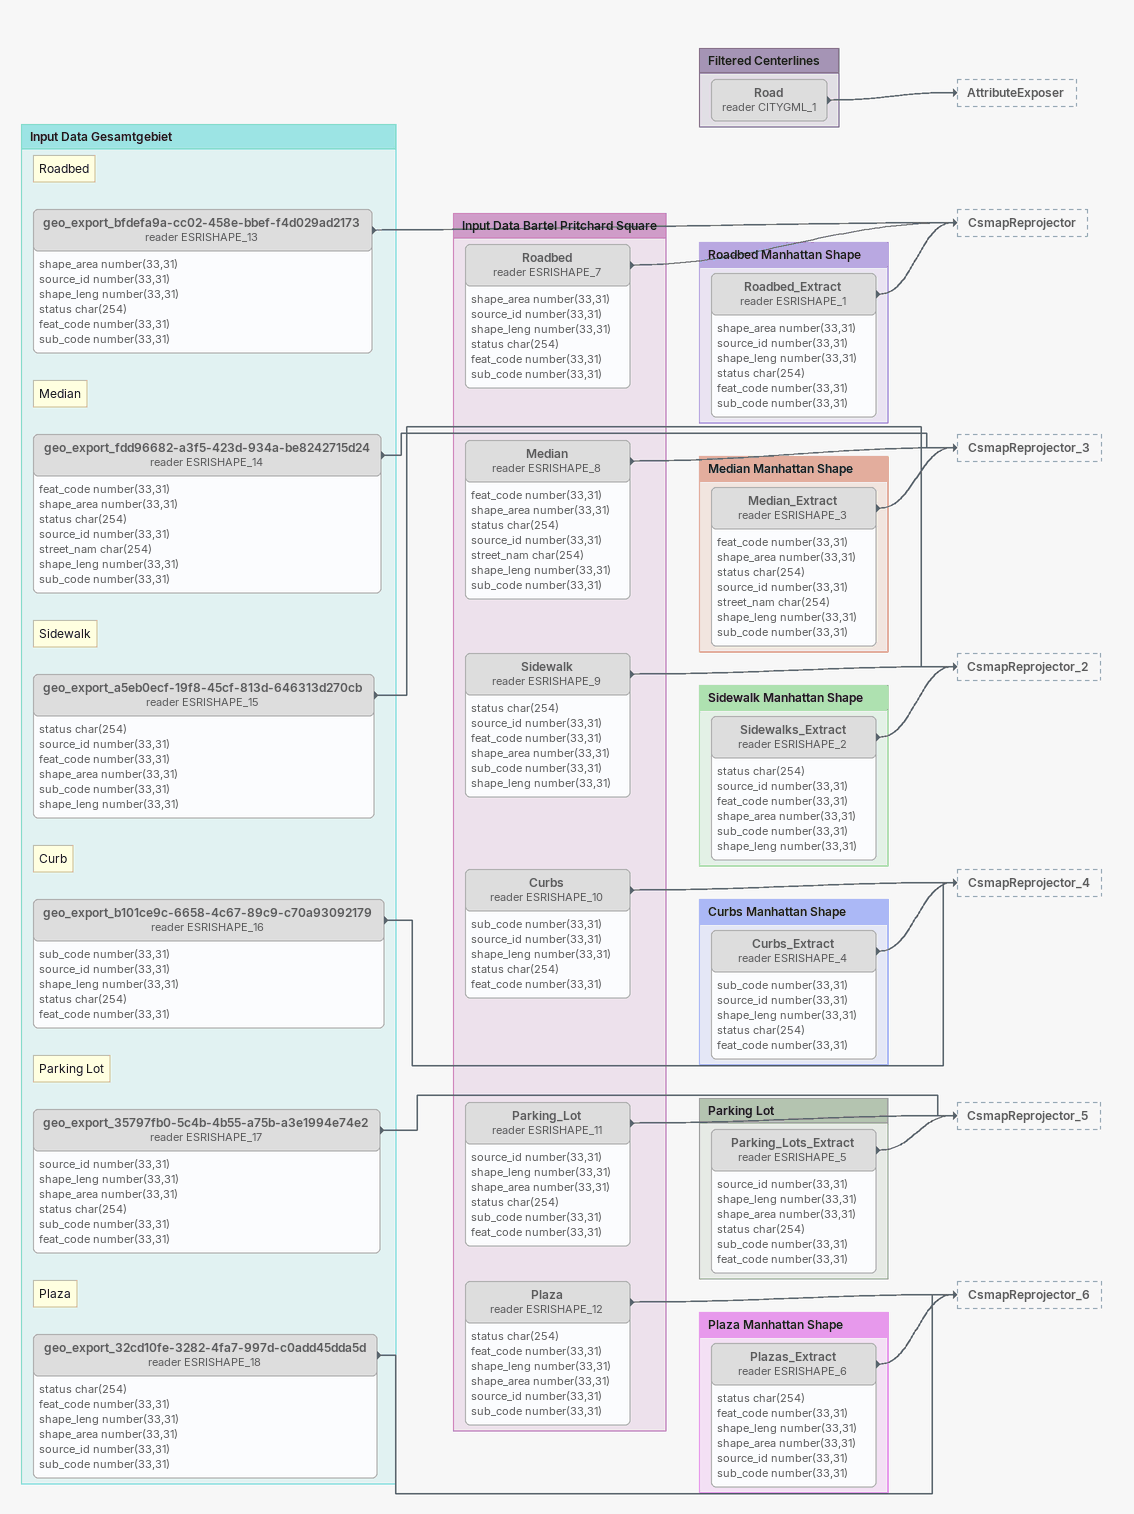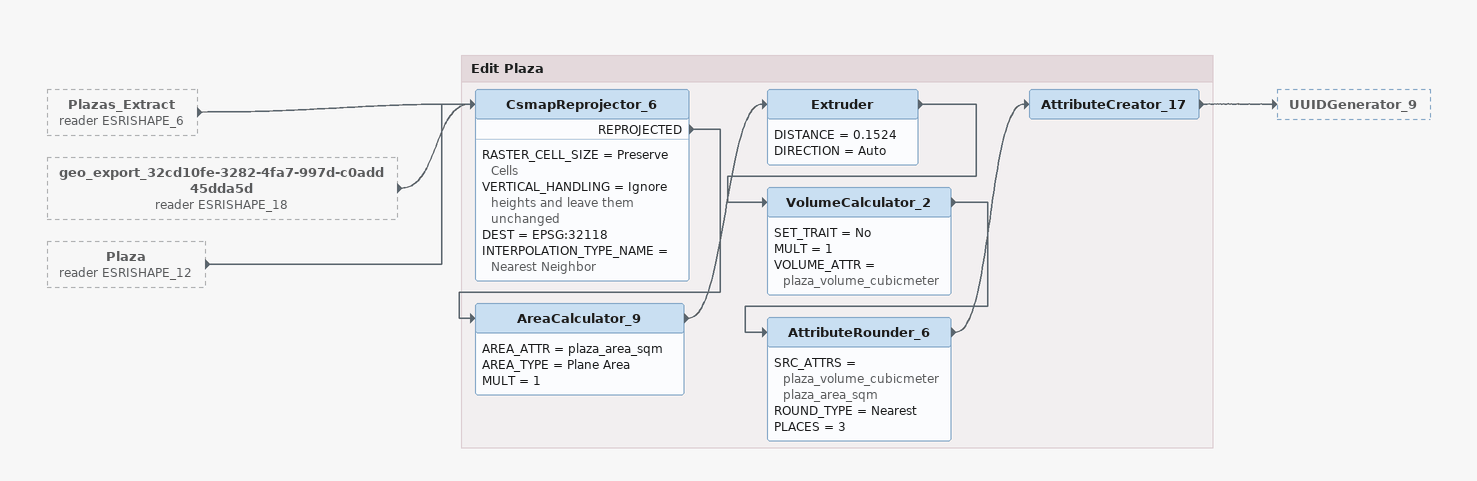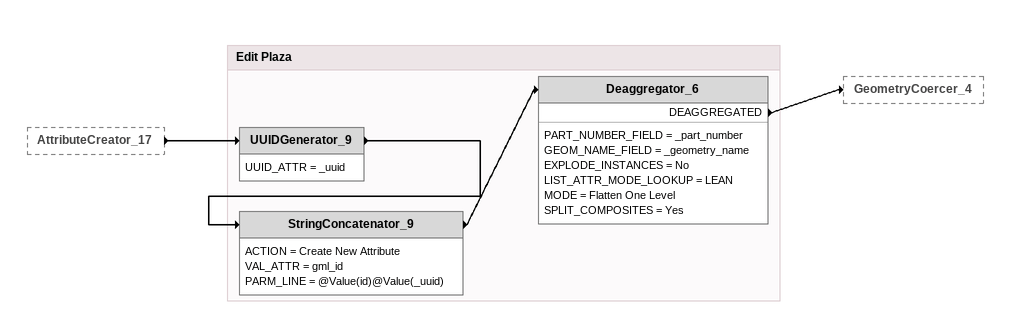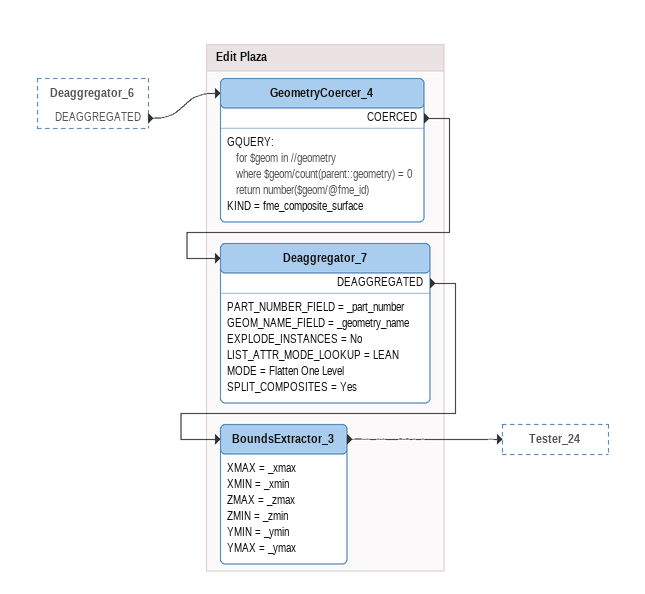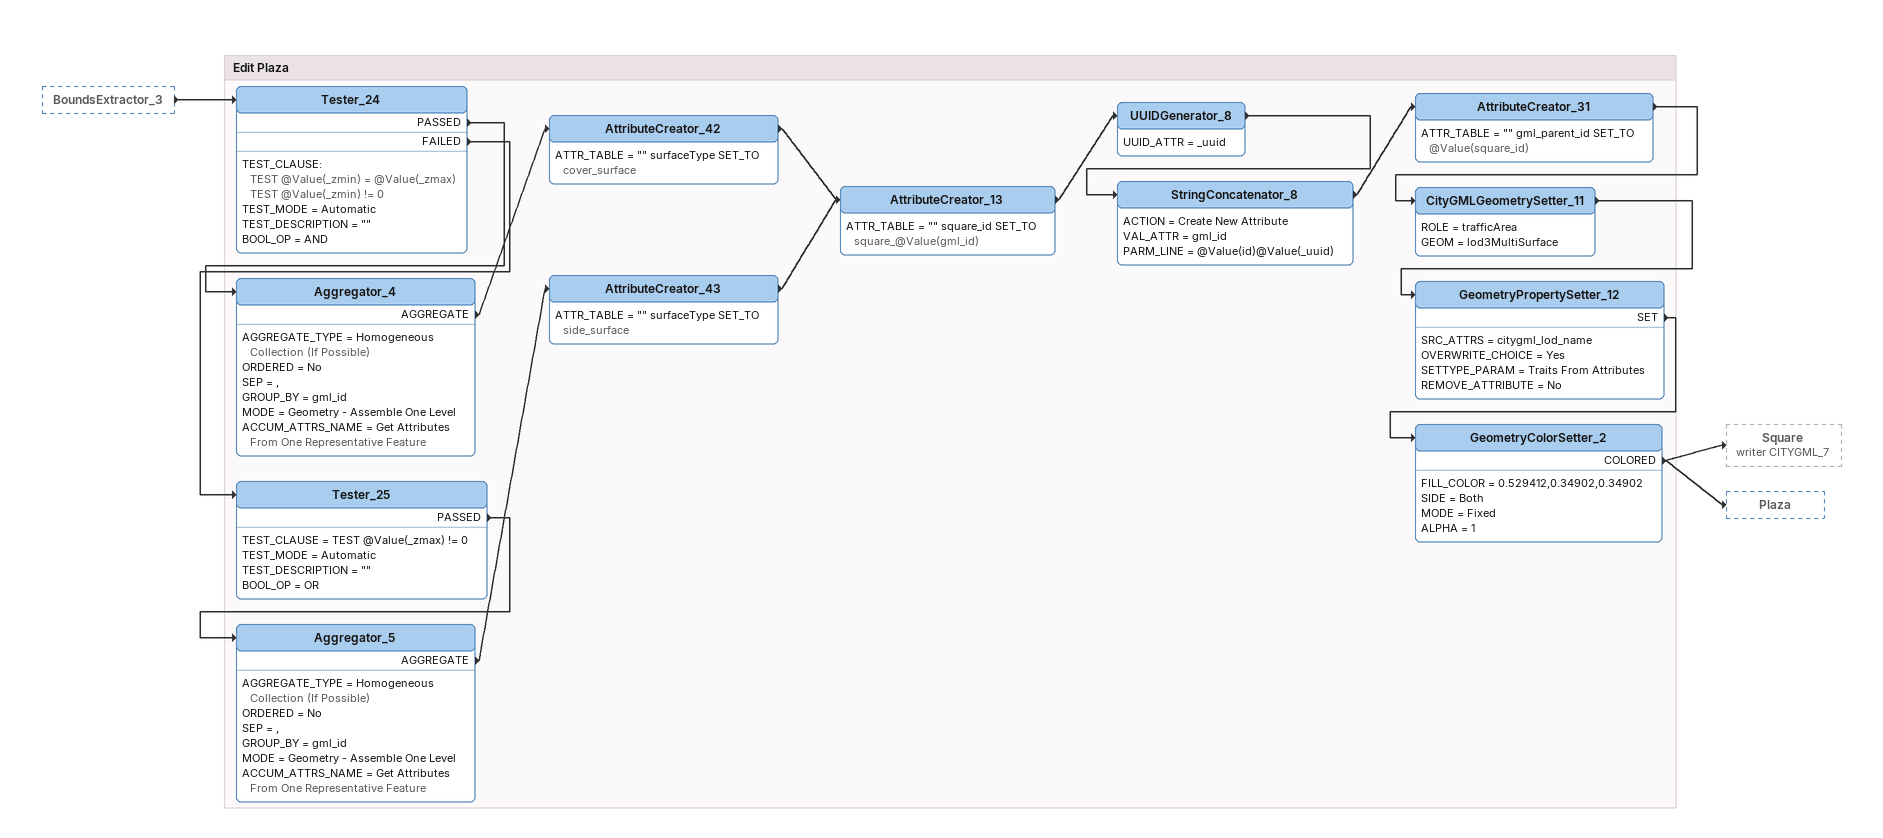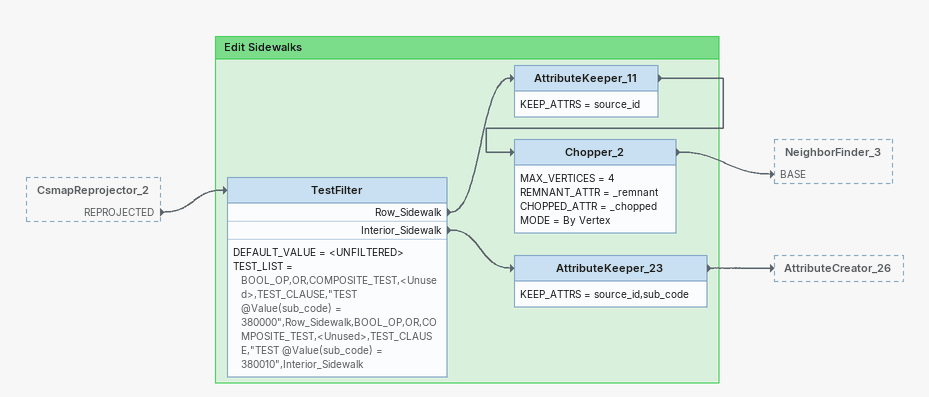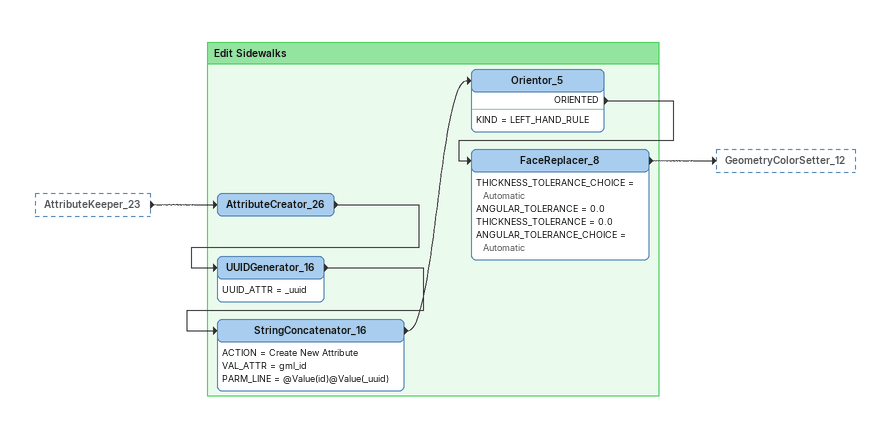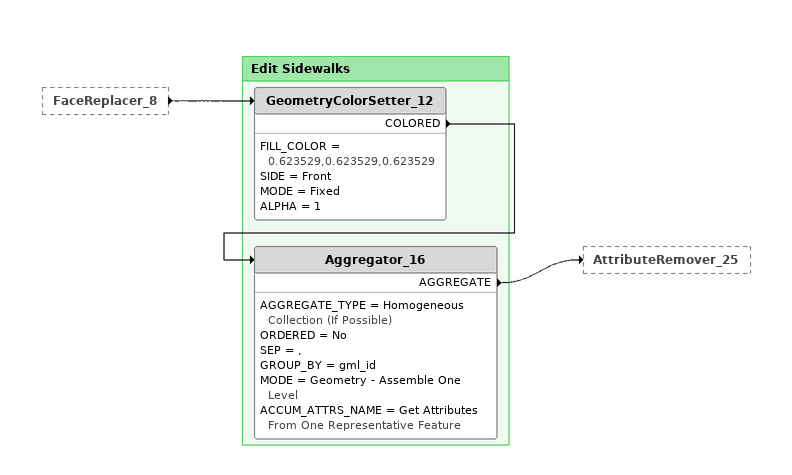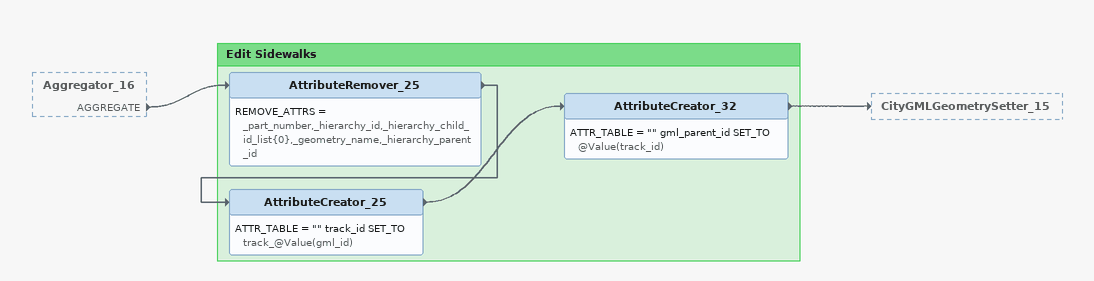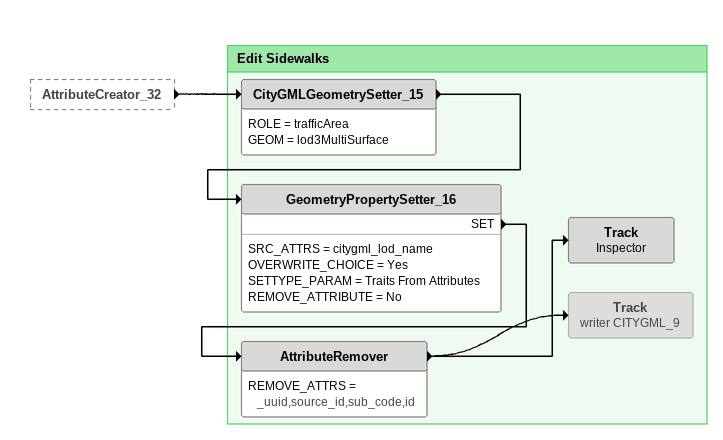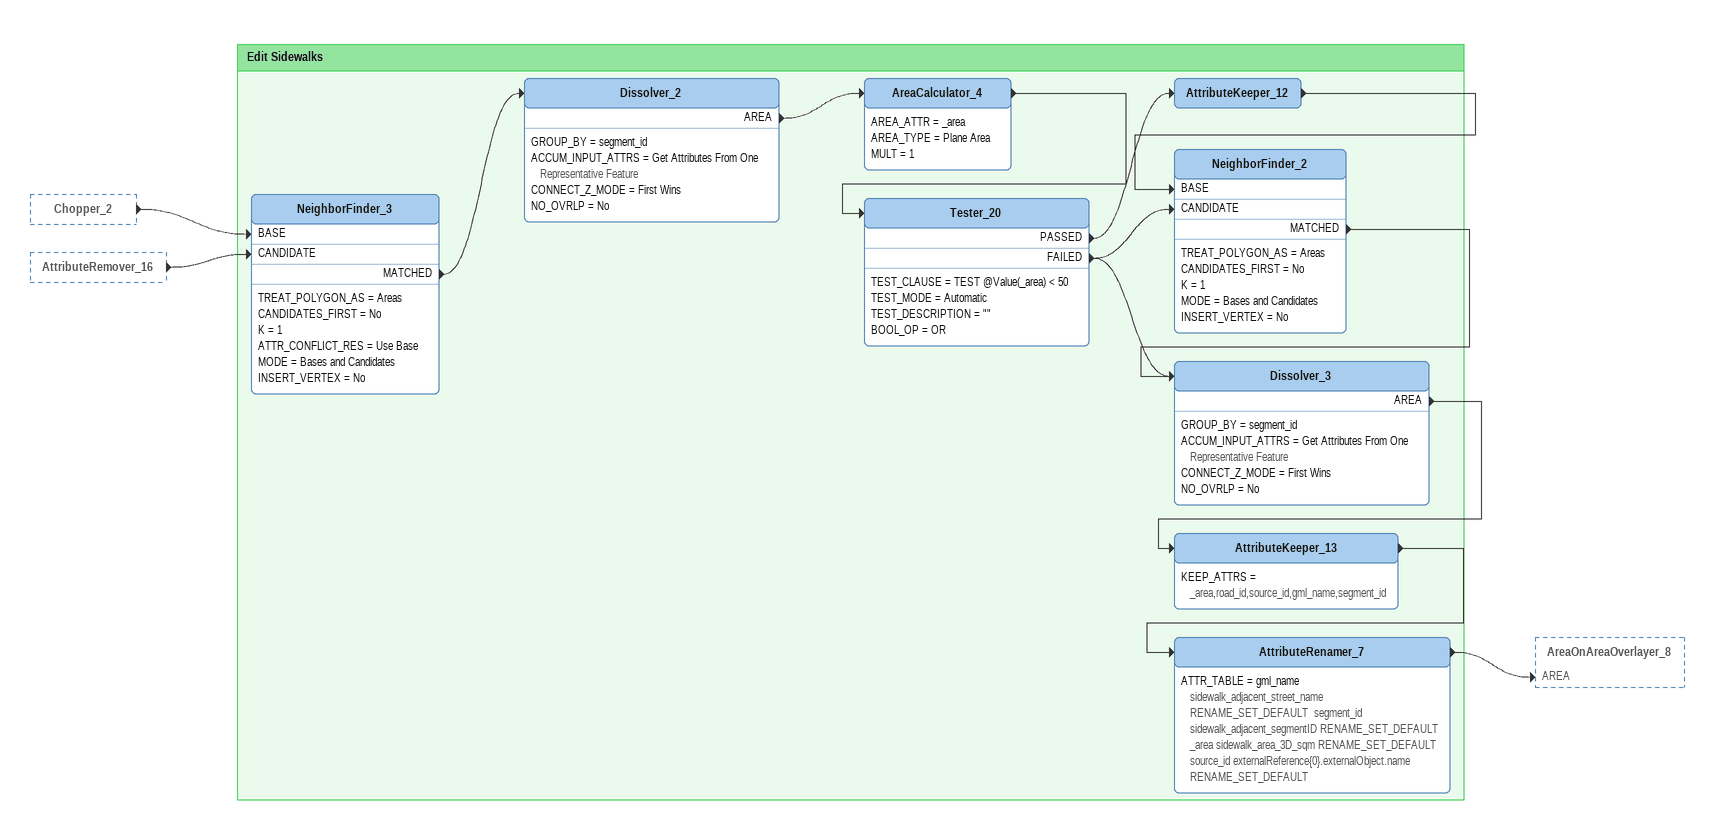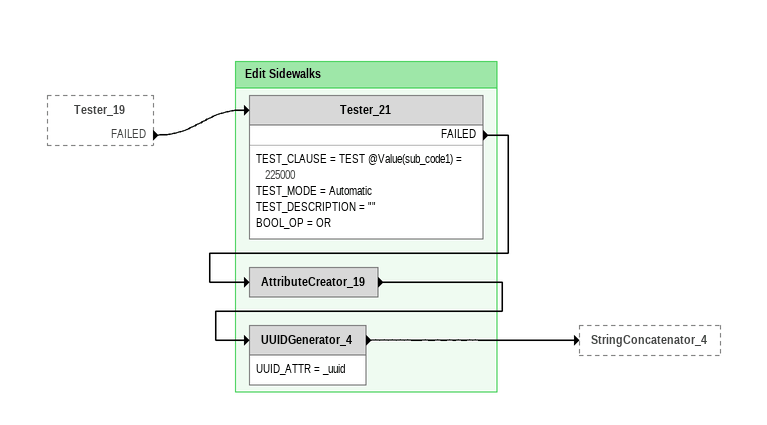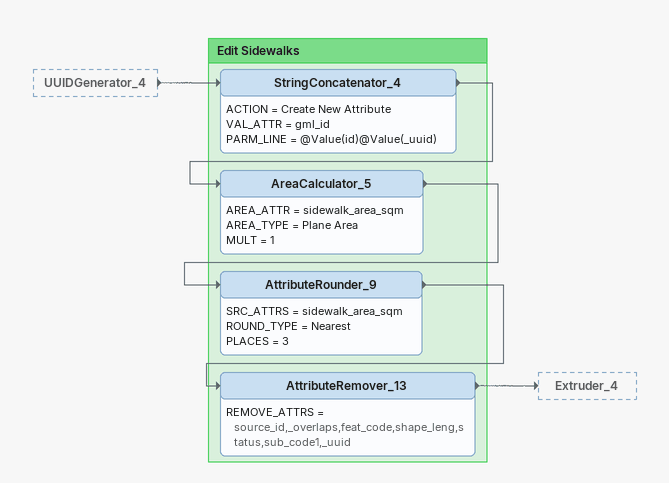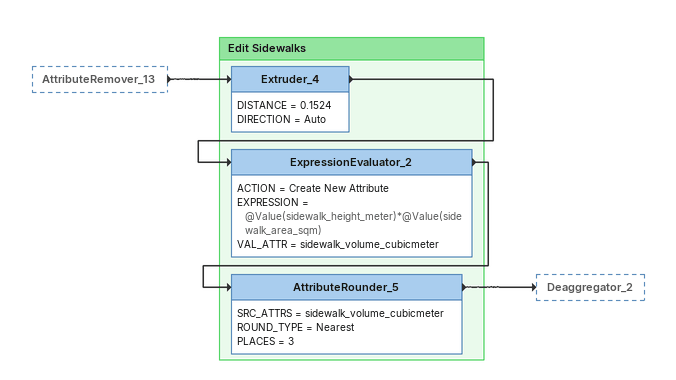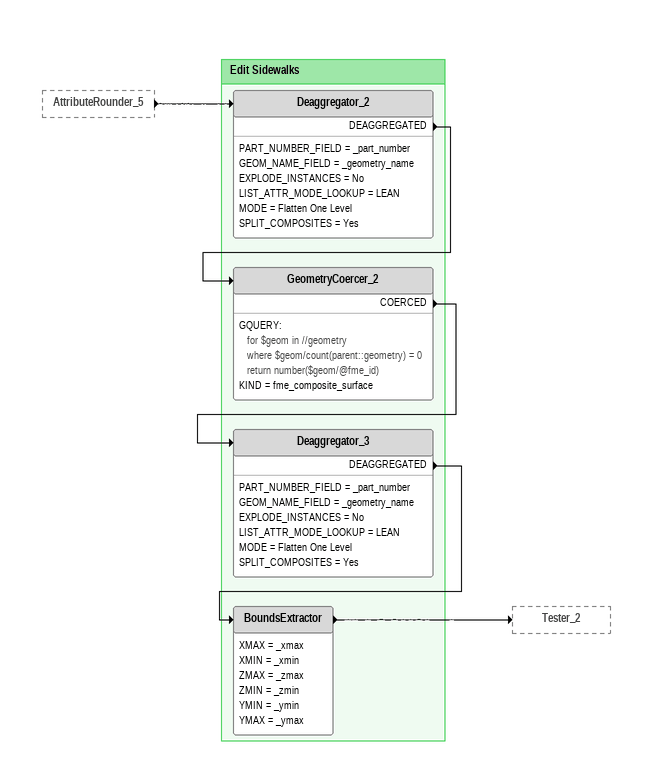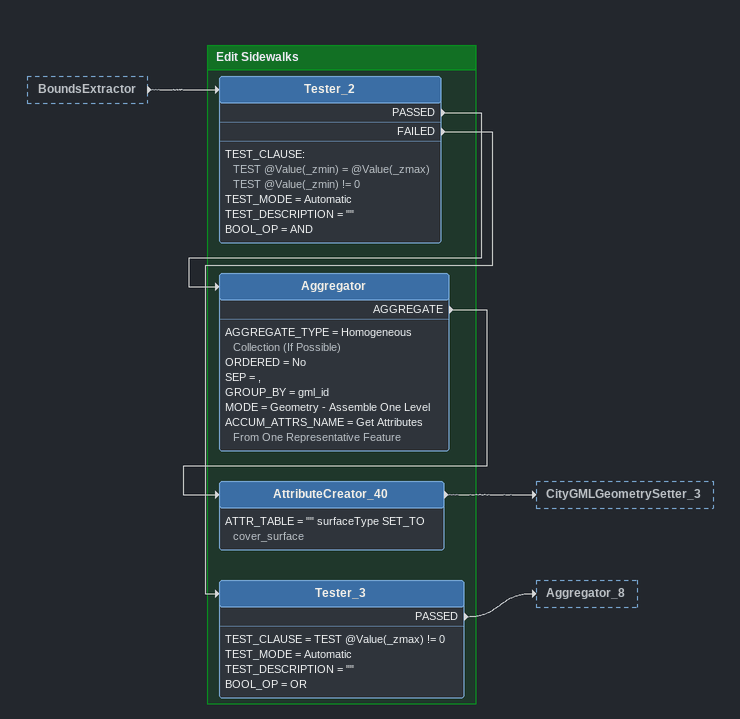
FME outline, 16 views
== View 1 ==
Bookmark: Input Data Gesamtgebiet
Note: Roadbed
geo_export_bfdefa9a-cc02-458e-bbef-f4d029ad2173 (reader ESRISHAPE_13) [off]
    attributes: shape_area number(33,31), source_id number(33,31), shape_leng number(33,31), status char(254), feat_code number(33,31), sub_code number(33,31)
    -> CsmapReprojector
Note: Median
geo_export_fdd96682-a3f5-423d-934a-be8242715d24 (reader ESRISHAPE_14) [off]
    attributes: feat_code number(33,31), shape_area number(33,31), status char(254), source_id number(33,31), street_nam char(254), shape_leng number(33,31), sub_code number(33,31)
    -> CsmapReprojector_3
Note: Sidewalk
geo_export_a5eb0ecf-19f8-45cf-813d-646313d270cb (reader ESRISHAPE_15) [off]
    attributes: status char(254), source_id number(33,31), feat_code number(33,31), shape_area number(33,31), sub_code number(33,31), shape_leng number(33,31)
    -> CsmapReprojector_2
Note: Curb
geo_export_b101ce9c-6658-4c67-89c9-c70a93092179 (reader ESRISHAPE_16) [off]
    attributes: sub_code number(33,31), source_id number(33,31), shape_leng number(33,31), status char(254), feat_code number(33,31)
    -> CsmapReprojector_4
Note: Parking Lot
geo_export_35797fb0-5c4b-4b55-a75b-a3e1994e74e2 (reader ESRISHAPE_17) [off]
    attributes: source_id number(33,31), shape_leng number(33,31), shape_area number(33,31), status char(254), sub_code number(33,31), feat_code number(33,31)
    -> CsmapReprojector_5
Note: Plaza
geo_export_32cd10fe-3282-4fa7-997d-c0add45dda5d (reader ESRISHAPE_18) [off]
    attributes: status char(254), feat_code number(33,31), shape_leng number(33,31), shape_area number(33,31), source_id number(33,31), sub_code number(33,31)
    -> CsmapReprojector_6

Bookmark: Input Data Bartel Pritchard Square
Roadbed (reader ESRISHAPE_7) [off]
    attributes: shape_area number(33,31), source_id number(33,31), shape_leng number(33,31), status char(254), feat_code number(33,31), sub_code number(33,31)
    -> CsmapReprojector
Median (reader ESRISHAPE_8) [off]
    attributes: feat_code number(33,31), shape_area number(33,31), status char(254), source_id number(33,31), street_nam char(254), shape_leng number(33,31), sub_code number(33,31)
    -> CsmapReprojector_3
Sidewalk (reader ESRISHAPE_9) [off]
    attributes: status char(254), source_id number(33,31), feat_code number(33,31), shape_area number(33,31), sub_code number(33,31), shape_leng number(33,31)
    -> CsmapReprojector_2
Curbs (reader ESRISHAPE_10) [off]
    attributes: sub_code number(33,31), source_id number(33,31), shape_leng number(33,31), status char(254), feat_code number(33,31)
    -> CsmapReprojector_4
Parking_Lot (reader ESRISHAPE_11) [off]
    attributes: source_id number(33,31), shape_leng number(33,31), shape_area number(33,31), status char(254), sub_code number(33,31), feat_code number(33,31)
    -> CsmapReprojector_5
Plaza (reader ESRISHAPE_12) [off]
    attributes: status char(254), feat_code number(33,31), shape_leng number(33,31), shape_area number(33,31), source_id number(33,31), sub_code number(33,31)
    -> CsmapReprojector_6

Bookmark: Roadbed Manhattan Shape
Roadbed_Extract (reader ESRISHAPE_1) [off]
    attributes: shape_area number(33,31), source_id number(33,31), shape_leng number(33,31), status char(254), feat_code number(33,31), sub_code number(33,31)
    -> CsmapReprojector

Bookmark: Median Manhattan Shape
Median_Extract (reader ESRISHAPE_3) [off]
    attributes: feat_code number(33,31), shape_area number(33,31), status char(254), source_id number(33,31), street_nam char(254), shape_leng number(33,31), sub_code number(33,31)
    -> CsmapReprojector_3

Bookmark: Sidewalk Manhattan Shape
Sidewalks_Extract (reader ESRISHAPE_2) [off]
    attributes: status char(254), source_id number(33,31), feat_code number(33,31), shape_area number(33,31), sub_code number(33,31), shape_leng number(33,31)
    -> CsmapReprojector_2

Bookmark: Curbs Manhattan Shape
Curbs_Extract (reader ESRISHAPE_4) [off]
    attributes: sub_code number(33,31), source_id number(33,31), shape_leng number(33,31), status char(254), feat_code number(33,31)
    -> CsmapReprojector_4

Bookmark: Parking Lot
Parking_Lots_Extract (reader ESRISHAPE_5) [off]
    attributes: source_id number(33,31), shape_leng number(33,31), shape_area number(33,31), status char(254), sub_code number(33,31), feat_code number(33,31)
    -> CsmapReprojector_5

Bookmark: Filtered Centerlines
Road (reader CITYGML_1) [off]
    -> AttributeExposer

Bookmark: Plaza Manhattan Shape
Plazas_Extract (reader ESRISHAPE_6) [off]
    attributes: status char(254), feat_code number(33,31), shape_leng number(33,31), shape_area number(33,31), source_id number(33,31), sub_code number(33,31)
    -> CsmapReprojector_6

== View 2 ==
Plazas_Extract (reader ESRISHAPE_6) [outside]
    -> CsmapReprojector_6
geo_export_32cd10fe-3282-4fa7-997d-c0add45dda5d (reader ESRISHAPE_18) [outside]
    -> CsmapReprojector_6
Plaza (reader ESRISHAPE_12) [outside]
    -> CsmapReprojector_6

Bookmark: Edit Plaza
CsmapReprojector_6
    RASTER_CELL_SIZE = Preserve Cells
    VERTICAL_HANDLING = Ignore heights and leave them unchanged
    DEST = EPSG:32118
    INTERPOLATION_TYPE_NAME = Nearest Neighbor
    REPROJECTED -> AreaCalculator_9
AreaCalculator_9
    AREA_ATTR = plaza_area_sqm
    AREA_TYPE = Plane Area
    MULT = 1
    -> Extruder
Extruder
    DISTANCE = 0.1524
    DIRECTION = Auto
    -> VolumeCalculator_2
VolumeCalculator_2
    SET_TRAIT = No
    MULT = 1
    VOLUME_ATTR = plaza_volume_cubicmeter
    -> AttributeRounder_6
AttributeRounder_6
    SRC_ATTRS = plaza_volume_cubicmeter plaza_area_sqm
    ROUND_TYPE = Nearest
    PLACES = 3
    -> AttributeCreator_17
AttributeCreator_17
    -> UUIDGenerator_9

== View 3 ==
AttributeCreator_17 [outside]
    -> UUIDGenerator_9

Bookmark: Edit Plaza
UUIDGenerator_9
    UUID_ATTR = _uuid
    -> StringConcatenator_9
StringConcatenator_9
    ACTION = Create New Attribute
    VAL_ATTR = gml_id
    PARM_LINE = @Value(id)@Value(_uuid)
    -> Deaggregator_6
Deaggregator_6
    PART_NUMBER_FIELD = _part_number
    GEOM_NAME_FIELD = _geometry_name
    EXPLODE_INSTANCES = No
    LIST_ATTR_MODE_LOOKUP = LEAN
    MODE = Flatten One Level
    SPLIT_COMPOSITES = Yes
    DEAGGREGATED -> GeometryCoercer_4

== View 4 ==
Deaggregator_6 [outside]
    DEAGGREGATED -> GeometryCoercer_4

Bookmark: Edit Plaza
GeometryCoercer_4
    GQUERY:
      for $geom in //geometry
      where $geom/count(parent::geometry) = 0
      return number($geom/@fme_id)
    KIND = fme_composite_surface
    COERCED -> Deaggregator_7
Deaggregator_7
    PART_NUMBER_FIELD = _part_number
    GEOM_NAME_FIELD = _geometry_name
    EXPLODE_INSTANCES = No
    LIST_ATTR_MODE_LOOKUP = LEAN
    MODE = Flatten One Level
    SPLIT_COMPOSITES = Yes
    DEAGGREGATED -> BoundsExtractor_3
BoundsExtractor_3
    XMAX = _xmax
    XMIN = _xmin
    ZMAX = _zmax
    ZMIN = _zmin
    YMIN = _ymin
    YMAX = _ymax
    -> Tester_24

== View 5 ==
BoundsExtractor_3 [outside]
    -> Tester_24

Bookmark: Edit Plaza
Tester_24
    TEST_CLAUSE:
      TEST @Value(_zmin) = @Value(_zmax)
      TEST @Value(_zmin) != 0
    TEST_MODE = Automatic
    TEST_DESCRIPTION = ""
    BOOL_OP = AND
    PASSED -> Aggregator_4
    FAILED -> Tester_25
Aggregator_4
    AGGREGATE_TYPE = Homogeneous Collection (If Possible)
    ORDERED = No
    SEP = ,
    GROUP_BY = gml_id
    MODE = Geometry - Assemble One Level
    ACCUM_ATTRS_NAME = Get Attributes From One Representative Feature
    AGGREGATE -> AttributeCreator_42
AttributeCreator_42
    ATTR_TABLE = "" surfaceType SET_TO cover_surface
    -> AttributeCreator_13
Tester_25
    TEST_CLAUSE = TEST @Value(_zmax) != 0
    TEST_MODE = Automatic
    TEST_DESCRIPTION = ""
    BOOL_OP = OR
    PASSED -> Aggregator_5
Aggregator_5
    AGGREGATE_TYPE = Homogeneous Collection (If Possible)
    ORDERED = No
    SEP = ,
    GROUP_BY = gml_id
    MODE = Geometry - Assemble One Level
    ACCUM_ATTRS_NAME = Get Attributes From One Representative Feature
    AGGREGATE -> AttributeCreator_43
AttributeCreator_43
    ATTR_TABLE = "" surfaceType SET_TO side_surface
    -> AttributeCreator_13
AttributeCreator_13
    ATTR_TABLE = "" square_id SET_TO square_@Value(gml_id)
    -> UUIDGenerator_8
UUIDGenerator_8
    UUID_ATTR = _uuid
    -> StringConcatenator_8
StringConcatenator_8
    ACTION = Create New Attribute
    VAL_ATTR = gml_id
    PARM_LINE = @Value(id)@Value(_uuid)
    -> AttributeCreator_31
AttributeCreator_31
    ATTR_TABLE = "" gml_parent_id SET_TO @Value(square_id)
    -> CityGMLGeometrySetter_11
CityGMLGeometrySetter_11
    ROLE = trafficArea
    GEOM = lod3MultiSurface
    -> GeometryPropertySetter_12
GeometryPropertySetter_12
    SRC_ATTRS = citygml_lod_name
    OVERWRITE_CHOICE = Yes
    SETTYPE_PARAM = Traits From Attributes
    REMOVE_ATTRIBUTE = No
    SET -> GeometryColorSetter_2
GeometryColorSetter_2
    FILL_COLOR = 0.529412,0.34902,0.34902
    SIDE = Both
    MODE = Fixed
    ALPHA = 1
    COLORED -> Square (writer CITYGML_7)
    COLORED -> Plaza

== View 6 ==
CsmapReprojector_2 [outside]
    REPROJECTED -> TestFilter

Bookmark: Edit Sidewalks
TestFilter
    DEFAULT_VALUE = <UNFILTERED>
    TEST_LIST = BOOL_OP,OR,COMPOSITE_TEST,<Unused>,TEST_CLAUSE,"TEST @Value(sub_code) = 380000",Row_Sidewalk,BOOL_OP,OR,COMPOSITE_TEST,<Unused>,TEST_CLAUSE,"TEST @Value(sub_code) = 380010",Interior_Sidewalk
    Row_Sidewalk -> AttributeKeeper_11
    Interior_Sidewalk -> AttributeKeeper_23
AttributeKeeper_11
    KEEP_ATTRS = source_id
    -> Chopper_2
Chopper_2
    MAX_VERTICES = 4
    REMNANT_ATTR = _remnant
    CHOPPED_ATTR = _chopped
    MODE = By Vertex
    -> NeighborFinder_3 [BASE]
AttributeKeeper_23
    KEEP_ATTRS = source_id,sub_code
    -> AttributeCreator_26

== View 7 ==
AttributeKeeper_23 [outside]
    -> AttributeCreator_26

Bookmark: Edit Sidewalks
AttributeCreator_26
    -> UUIDGenerator_16
UUIDGenerator_16
    UUID_ATTR = _uuid
    -> StringConcatenator_16
StringConcatenator_16
    ACTION = Create New Attribute
    VAL_ATTR = gml_id
    PARM_LINE = @Value(id)@Value(_uuid)
    -> Orientor_5
Orientor_5
    KIND = LEFT_HAND_RULE
    ORIENTED -> FaceReplacer_8
FaceReplacer_8
    THICKNESS_TOLERANCE_CHOICE = Automatic
    ANGULAR_TOLERANCE = 0.0
    THICKNESS_TOLERANCE = 0.0
    ANGULAR_TOLERANCE_CHOICE = Automatic
    -> GeometryColorSetter_12

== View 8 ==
FaceReplacer_8 [outside]
    -> GeometryColorSetter_12

Bookmark: Edit Sidewalks
GeometryColorSetter_12
    FILL_COLOR = 0.623529,0.623529,0.623529
    SIDE = Front
    MODE = Fixed
    ALPHA = 1
    COLORED -> Aggregator_16
Aggregator_16
    AGGREGATE_TYPE = Homogeneous Collection (If Possible)
    ORDERED = No
    SEP = ,
    GROUP_BY = gml_id
    MODE = Geometry - Assemble One Level
    ACCUM_ATTRS_NAME = Get Attributes From One Representative Feature
    AGGREGATE -> AttributeRemover_25

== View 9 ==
Aggregator_16 [outside]
    AGGREGATE -> AttributeRemover_25

Bookmark: Edit Sidewalks
AttributeRemover_25
    REMOVE_ATTRS = _part_number,_hierarchy_id,_hierarchy_child_id_list{0},_geometry_name,_hierarchy_parent_id
    -> AttributeCreator_25
AttributeCreator_25
    ATTR_TABLE = "" track_id SET_TO track_@Value(gml_id)
    -> AttributeCreator_32
AttributeCreator_32
    ATTR_TABLE = "" gml_parent_id SET_TO @Value(track_id)
    -> CityGMLGeometrySetter_15

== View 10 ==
AttributeCreator_32 [outside]
    -> CityGMLGeometrySetter_15

Bookmark: Edit Sidewalks
CityGMLGeometrySetter_15
    ROLE = trafficArea
    GEOM = lod3MultiSurface
    -> GeometryPropertySetter_16
GeometryPropertySetter_16
    SRC_ATTRS = citygml_lod_name
    OVERWRITE_CHOICE = Yes
    SETTYPE_PARAM = Traits From Attributes
    REMOVE_ATTRIBUTE = No
    SET -> AttributeRemover
AttributeRemover
    REMOVE_ATTRS = _uuid,source_id,sub_code,id
    -> Track (writer CITYGML_9)
    -> Track
Track: Inspector
Track (writer CITYGML_9) [off]

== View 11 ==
Chopper_2 [outside]
    -> NeighborFinder_3 [BASE]
AttributeRemover_16 [outside]
    -> NeighborFinder_3 [CANDIDATE]

Bookmark: Edit Sidewalks
NeighborFinder_3
    TREAT_POLYGON_AS = Areas
    CANDIDATES_FIRST = No
    K = 1
    ATTR_CONFLICT_RES = Use Base
    MODE = Bases and Candidates
    INSERT_VERTEX = No
    MATCHED -> Dissolver_2
Dissolver_2
    GROUP_BY = segment_id
    ACCUM_INPUT_ATTRS = Get Attributes From One Representative Feature
    CONNECT_Z_MODE = First Wins
    NO_OVRLP = No
    AREA -> AreaCalculator_4
AreaCalculator_4
    AREA_ATTR = _area
    AREA_TYPE = Plane Area
    MULT = 1
    -> Tester_20
Tester_20
    TEST_CLAUSE = TEST @Value(_area) < 50
    TEST_MODE = Automatic
    TEST_DESCRIPTION = ""
    BOOL_OP = OR
    PASSED -> AttributeKeeper_12
    FAILED -> Dissolver_3
    FAILED -> NeighborFinder_2 [CANDIDATE]
AttributeKeeper_12
    -> NeighborFinder_2 [BASE]
NeighborFinder_2
    TREAT_POLYGON_AS = Areas
    CANDIDATES_FIRST = No
    K = 1
    MODE = Bases and Candidates
    INSERT_VERTEX = No
    MATCHED -> Dissolver_3
Dissolver_3
    GROUP_BY = segment_id
    ACCUM_INPUT_ATTRS = Get Attributes From One Representative Feature
    CONNECT_Z_MODE = First Wins
    NO_OVRLP = No
    AREA -> AttributeKeeper_13
AttributeKeeper_13
    KEEP_ATTRS = _area,road_id,source_id,gml_name,segment_id
    -> AttributeRenamer_7
AttributeRenamer_7
    ATTR_TABLE = gml_name sidewalk_adjacent_street_name RENAME_SET_DEFAULT  segment_id sidewalk_adjacent_segmentID RENAME_SET_DEFAULT  _area sidewalk_area_3D_sqm RENAME_SET_DEFAULT  source_id externalReference{0}.externalObject.name RENAME_SET_DEFAULT
    -> AreaOnAreaOverlayer_8 [AREA]

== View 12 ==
Tester_19 [outside]
    FAILED -> Tester_21

Bookmark: Edit Sidewalks
Tester_21
    TEST_CLAUSE = TEST @Value(sub_code1) = 225000
    TEST_MODE = Automatic
    TEST_DESCRIPTION = ""
    BOOL_OP = OR
    FAILED -> AttributeCreator_19
AttributeCreator_19
    -> UUIDGenerator_4
UUIDGenerator_4
    UUID_ATTR = _uuid
    -> StringConcatenator_4

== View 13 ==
UUIDGenerator_4 [outside]
    -> StringConcatenator_4

Bookmark: Edit Sidewalks
StringConcatenator_4
    ACTION = Create New Attribute
    VAL_ATTR = gml_id
    PARM_LINE = @Value(id)@Value(_uuid)
    -> AreaCalculator_5
AreaCalculator_5
    AREA_ATTR = sidewalk_area_sqm
    AREA_TYPE = Plane Area
    MULT = 1
    -> AttributeRounder_9
AttributeRounder_9
    SRC_ATTRS = sidewalk_area_sqm
    ROUND_TYPE = Nearest
    PLACES = 3
    -> AttributeRemover_13
AttributeRemover_13
    REMOVE_ATTRS = source_id,_overlaps,feat_code,shape_leng,status,sub_code1,_uuid
    -> Extruder_4

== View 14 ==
AttributeRemover_13 [outside]
    -> Extruder_4

Bookmark: Edit Sidewalks
Extruder_4
    DISTANCE = 0.1524
    DIRECTION = Auto
    -> ExpressionEvaluator_2
ExpressionEvaluator_2
    ACTION = Create New Attribute
    EXPRESSION = @Value(sidewalk_height_meter)*@Value(sidewalk_area_sqm)
    VAL_ATTR = sidewalk_volume_cubicmeter
    -> AttributeRounder_5
AttributeRounder_5
    SRC_ATTRS = sidewalk_volume_cubicmeter
    ROUND_TYPE = Nearest
    PLACES = 3
    -> Deaggregator_2

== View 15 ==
AttributeRounder_5 [outside]
    -> Deaggregator_2

Bookmark: Edit Sidewalks
Deaggregator_2
    PART_NUMBER_FIELD = _part_number
    GEOM_NAME_FIELD = _geometry_name
    EXPLODE_INSTANCES = No
    LIST_ATTR_MODE_LOOKUP = LEAN
    MODE = Flatten One Level
    SPLIT_COMPOSITES = Yes
    DEAGGREGATED -> GeometryCoercer_2
GeometryCoercer_2
    GQUERY:
      for $geom in //geometry
      where $geom/count(parent::geometry) = 0
      return number($geom/@fme_id)
    KIND = fme_composite_surface
    COERCED -> Deaggregator_3
Deaggregator_3
    PART_NUMBER_FIELD = _part_number
    GEOM_NAME_FIELD = _geometry_name
    EXPLODE_INSTANCES = No
    LIST_ATTR_MODE_LOOKUP = LEAN
    MODE = Flatten One Level
    SPLIT_COMPOSITES = Yes
    DEAGGREGATED -> BoundsExtractor
BoundsExtractor
    XMAX = _xmax
    XMIN = _xmin
    ZMAX = _zmax
    ZMIN = _zmin
    YMIN = _ymin
    YMAX = _ymax
    -> Tester_2

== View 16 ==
BoundsExtractor [outside]
    -> Tester_2

Bookmark: Edit Sidewalks
Tester_2
    TEST_CLAUSE:
      TEST @Value(_zmin) = @Value(_zmax)
      TEST @Value(_zmin) != 0
    TEST_MODE = Automatic
    TEST_DESCRIPTION = ""
    BOOL_OP = AND
    PASSED -> Aggregator
    FAILED -> Tester_3
Aggregator
    AGGREGATE_TYPE = Homogeneous Collection (If Possible)
    ORDERED = No
    SEP = ,
    GROUP_BY = gml_id
    MODE = Geometry - Assemble One Level
    ACCUM_ATTRS_NAME = Get Attributes From One Representative Feature
    AGGREGATE -> AttributeCreator_40
AttributeCreator_40
    ATTR_TABLE = "" surfaceType SET_TO cover_surface
    -> CityGMLGeometrySetter_3
Tester_3
    TEST_CLAUSE = TEST @Value(_zmax) != 0
    TEST_MODE = Automatic
    TEST_DESCRIPTION = ""
    BOOL_OP = OR
    PASSED -> Aggregator_8
